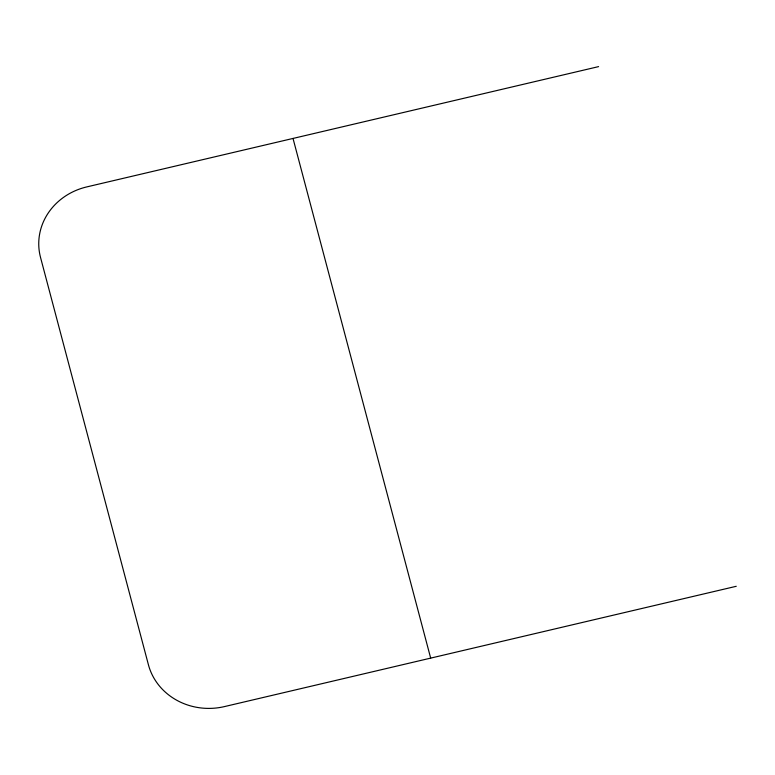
<?xml version="1.0" encoding="UTF-8"?>
<svg xmlns="http://www.w3.org/2000/svg" width="775" height="775" viewBox="0 0 775 775"><rect width="100%" height="100%" fill="white"/><g stroke="black" fill="none" stroke-linecap="round" stroke-linejoin="round"><path stroke-width="1.16" d="M598.591 66.621L86.761 186.911A62.92 57.96 -4 0 0 40.533 257.455L148.422 664.776A62.92 57.96 -4 0 0 224.421 706.597L736.25 586.297M293.018 138.434L430.677 658.12"/></g></svg>
